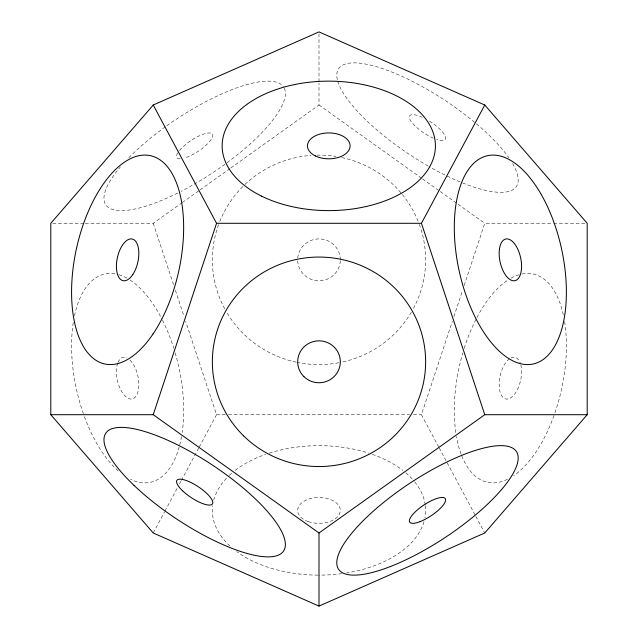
<?xml version="1.0" encoding="UTF-8"?>
<svg xmlns="http://www.w3.org/2000/svg" width="638" height="638" viewBox="0 0 638 638"><rect width="100%" height="100%" fill="white"/><g stroke="black" fill="none" stroke-linecap="round" stroke-linejoin="round"><path stroke-width="0.48" stroke-dasharray="3.19 2.39" d="M438.792 447.118L421.447 414.7L452.318 321.361M453.881 316.639L462.614 290.242M464.169 285.529L484.76 223.3L552.723 223.3M153.24 532.993L164.5 511.963M164.971 511.086L177.627 487.424M179.509 483.923L180.913 481.291M181.383 480.414L198.737 447.996M199.208 447.118L216.553 414.7L185.682 321.361M85.277 223.3L153.24 223.3L181.543 203.107M182.348 202.525L199.327 190.411M200.141 189.829L230.055 168.48M230.868 167.906L319 105.007L319 83.275M52.771 223.3L84.288 223.3M553.712 223.3L585.229 223.3M216.553 414.7L227.495 414.7M228.492 414.7L409.508 414.7M413.488 414.7L421.447 414.7M319 105.007L421.686 178.289M422.5 178.871L439.478 190.985M440.284 191.559L457.263 203.681M458.076 204.256L484.76 223.3M439.263 447.996L475.374 515.464M475.844 516.341L484.76 532.993M153.24 223.3L173.831 285.529M175.386 290.242L184.119 316.639M319 33.878L319 82.286M419.325 224.361A106.634 104.736 0 0 1 413.265 308.816M411.343 312.221A106.634 104.736 0 0 1 339.831 362.575M338.85 362.759A106.634 104.736 0 0 1 297.188 362.376M296.215 362.177A106.634 104.736 0 0 1 226.657 312.221M224.736 308.816A106.634 104.736 0 0 1 219.376 222.518M219.735 221.601A106.634 104.736 0 0 1 243.604 185.794M245.008 184.43A106.634 104.736 0 0 1 311.057 155.409M317.022 155.138A106.634 104.736 0 0 1 335.891 156.438M341.785 157.538A106.634 104.736 0 0 1 401.733 193.777M402.363 194.542A106.634 104.736 0 0 1 418.983 223.436M179.198 446.999A106.634 52.372 77.6 0 1 130.567 479.313M118.237 470.924A106.634 52.372 77.6 0 1 83.666 414.564M83.339 413.639A106.634 52.372 77.6 0 1 73.378 321.727M74.471 315.818A106.634 52.372 77.6 0 1 117.902 274.428M118.867 274.699A106.634 52.372 77.6 0 1 127.002 278.176M130.096 280.05A106.634 52.372 77.6 0 1 162.004 319.295M162.467 320.212A106.634 52.372 77.6 0 1 173.783 348.236M175.203 352.918A106.634 52.372 77.6 0 1 182.189 432.548M181.551 436.559A106.634 52.372 77.6 0 1 179.445 446.098M425.355 505.711A106.634 64.733 0 0 1 424.908 517.912M424.007 521.653A106.634 64.733 0 0 1 346.601 572.924M341.785 573.634A106.634 64.733 0 0 1 319 575.133M318.011 575.125A106.634 64.733 0 0 1 236.786 551.623M229.975 546.024A106.634 64.733 0 0 1 212.645 505.711M213.73 500.08A106.634 64.733 0 0 1 228.603 476.068M229.281 475.422A106.634 64.733 0 0 1 232.128 472.862M235.191 470.381A106.634 64.733 0 0 1 265.687 454.344M269.284 453.14A106.634 64.733 0 0 1 368.716 453.14M372.313 454.344A106.634 64.733 0 0 1 402.817 470.381M405.872 472.862A106.634 64.733 0 0 1 414.126 481.156M414.78 481.953A106.634 64.733 0 0 1 425.227 504.77M284.269 88.196A106.634 32.363 -33.5 0 1 225.764 163.679M224.959 164.261A106.634 32.363 -33.5 0 1 181.2 191.28M177.715 193.051A106.634 32.363 -33.5 0 1 120.327 167.012M128.828 157.73A106.634 32.363 -33.5 0 1 166.016 126.332M166.829 125.75A106.634 32.363 -33.5 0 1 283.408 86.744M522.028 273.981A106.634 52.372 -77.6 0 1 563.529 315.818M564.622 321.727A106.634 52.372 -77.6 0 1 554.334 414.564M554.007 415.482A106.634 52.372 -77.6 0 1 513.606 475.725M507.433 479.313A106.634 52.372 -77.6 0 1 461.505 455.181M461.13 454.2A106.634 52.372 -77.6 0 1 456.449 436.559M455.811 432.548A106.634 52.372 -77.6 0 1 462.797 352.918M464.217 348.236A106.634 52.372 -77.6 0 1 476.466 318.394M476.937 317.493A106.634 52.372 -77.6 0 1 507.904 280.05M510.998 278.176A106.634 52.372 -77.6 0 1 521.071 274.188M512.577 163.551A106.634 32.363 33.5 0 1 461.043 182.316M460.189 181.966A106.634 32.363 33.5 0 1 429.015 166.518M428.162 166.032A106.634 32.363 33.5 0 1 337.901 81.831M337.327 79.71A106.634 32.363 33.5 0 1 379.315 67.548A106.634 32.363 33.5 0 1 475.725 123.23M476.466 123.852A106.634 32.363 33.5 0 1 508.853 157.753M340.309 260.759A21.325 20.95 0 0 1 318.537 280.8A21.325 20.95 0 0 1 297.675 259.857M297.755 258.031A21.325 20.95 0 0 1 319.925 238.923A21.325 20.95 0 0 1 340.325 259.857M129.961 360.007A21.325 10.471 77.6 0 1 138.35 390.161A21.325 10.471 77.6 0 1 123.429 394.196A21.325 10.471 77.6 0 1 117.639 363.333M117.998 362.4A21.325 10.471 77.6 0 1 127.042 357.91M179.469 150.52A21.325 6.476 -33.5 0 1 204.559 133.789A21.325 6.476 -33.5 0 1 209.894 141.237A21.325 6.476 -33.5 0 1 184.805 157.961M180.195 158.822A21.325 6.476 -33.5 0 1 178.855 151.294M429.382 121.124A21.325 6.476 33.5 0 1 445.236 136.261A21.325 6.476 33.5 0 1 436.559 139.427M433.401 138.207A21.325 6.476 33.5 0 1 410.21 119.944A21.325 6.476 33.5 0 1 422.34 117.328M510.958 357.91A21.325 10.471 -77.6 0 1 520.361 363.333M520.831 364.96A21.325 10.471 -77.6 0 1 513.127 395.863A21.325 10.471 -77.6 0 1 499.251 387.162A21.325 10.471 -77.6 0 1 510.225 358.309M308.337 521.613A21.325 12.943 0 0 0 340.325 510.4A21.325 12.943 0 0 0 308.337 499.187A21.325 12.943 0 0 0 308.337 521.613"/><path stroke-width="0.96" d="M50.801 414.7L50.801 223.3L153.24 105.007L319 31.9L484.76 105.007L587.199 223.3L587.199 414.7L484.76 532.993L319 606.1L153.24 532.993L50.801 414.7L153.24 414.7L319 532.993L319 606.1M153.24 414.7L216.553 223.3L153.24 105.007M587.199 414.7L484.76 414.7L421.447 223.3L484.76 105.007M319 532.993L484.76 414.7M216.553 223.3L421.447 223.3M390.6 566.456A106.634 32.363 -33.5 0 0 517.697 454.344A106.634 32.363 -33.5 0 0 374.171 510.4A106.634 32.363 -33.5 0 0 390.6 566.456M455.532 207.486A106.634 52.372 77.6 0 0 527.69 364.593A106.634 52.372 77.6 0 0 547.882 207.486A106.634 52.372 77.6 0 0 455.532 207.486M243.596 435.858A106.634 104.736 0 0 0 421.997 388.909A106.634 104.736 0 0 0 291.399 260.631A106.634 104.736 0 0 0 243.596 435.858M261.676 196.185A106.634 64.733 0 0 0 434.103 156.007A106.634 64.733 0 0 0 290.569 85.444A106.634 64.733 0 0 0 261.676 196.185M153.08 333.913A106.634 52.372 -77.6 0 0 158.16 158.687A106.634 52.372 -77.6 0 0 71.647 286.964A106.634 52.372 -77.6 0 0 153.08 333.913M133.988 485.358A106.634 32.363 33.5 0 0 283.408 551.256A106.634 32.363 33.5 0 0 166.654 439.757A106.634 32.363 33.5 0 0 133.988 485.358M303.919 376.611A21.325 20.95 0 0 0 339.599 367.217A21.325 20.95 0 0 0 313.481 341.561A21.325 20.95 0 0 0 303.919 376.611M132.72 274.667A21.325 10.471 -77.6 0 0 133.741 239.617A21.325 10.471 -77.6 0 0 116.435 265.272A21.325 10.471 -77.6 0 0 132.72 274.667M499.402 249.378A21.325 10.471 77.6 0 0 513.829 280.8A21.325 10.471 77.6 0 0 517.873 249.378A21.325 10.471 77.6 0 0 499.402 249.378M315.363 155.935A21.325 12.943 0 0 0 349.847 147.904A21.325 12.943 0 0 0 321.137 133.789A21.325 12.943 0 0 0 315.363 155.935M420.107 521.613A21.325 6.476 -33.5 0 0 445.531 499.187A21.325 6.476 -33.5 0 0 416.829 510.4A21.325 6.476 -33.5 0 0 420.107 521.613M182.54 490.774A21.325 6.476 33.5 0 0 212.43 503.948A21.325 6.476 33.5 0 0 189.079 481.65A21.325 6.476 33.5 0 0 182.54 490.774"/></g></svg>
